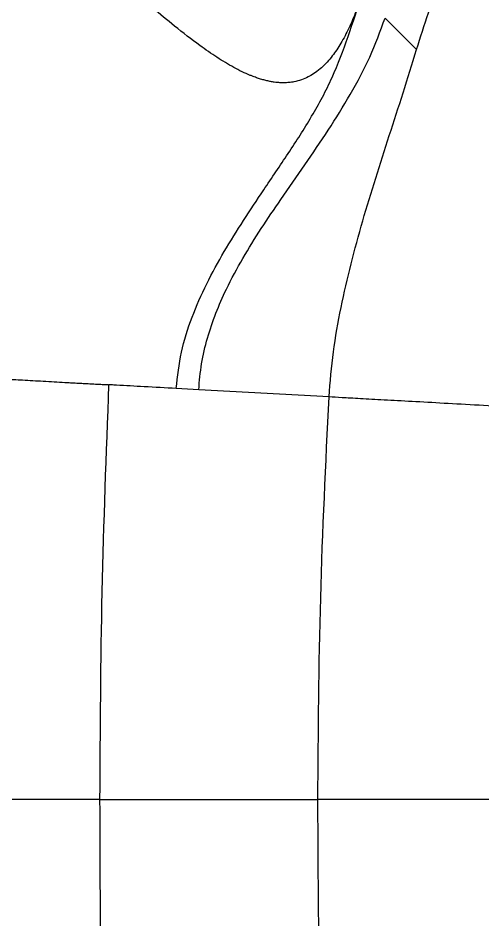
# Model space of a CAD drawing. Extents: x 943 to 1030, y 781 to 934.
# Drawn here: x 971 to 974.61, y 843.8 to 850.8 of the extents above; entities that cross this region are included whole.
import ezdxf

# ---------------------------------------------------------------- set-up
doc = ezdxf.new("R2010")
doc.units = 0
doc.header["$MEASUREMENT"] = 0
doc.layers.add('1', color=4, linetype='Continuous')

# ---------------------------------------------------------------- blocks, each defined once
blk = doc.blocks.new('AIRA')
at = {"layer": '1', "color": 3, "linetype": 'Continuous', "lineweight": 25}
for p, q in [((29.2253, 44.7493), (29.0507, 44.759)), ((30.2354, 44.6933), (29.2253, 44.7493)), ((28.4571, 41.5708), (30.1489, 41.5708))]:
    blk.add_line(p, q, dxfattribs=at)
for points, knots in [([(30.9137, 47.3891), (30.9741, 47.5793), (31.095, 47.9597), (31.3174, 48.5159), (31.5688, 49.0593), (31.8518, 49.587), (32.1624, 50.0992), (32.3938, 50.4245), (32.5094, 50.5871)], [0, 0, 0, 0, 0.166667, 0.333333, 0.5, 0.666668, 0.833334, 1, 1, 1, 1]), ([(30.4897, 47.813), (30.4733, 47.765), (30.4412, 47.6713), (30.3839, 47.5399), (30.3213, 47.4235), (30.2624, 47.3384), (30.2098, 47.2786), (30.1647, 47.2362), (30.1189, 47.2018), (30.071, 47.1741), (30.0196, 47.1523), (29.9699, 47.139), (29.9255, 47.1326), (29.891, 47.1305), (29.8605, 47.1309), (29.8346, 47.1328), (29.8159, 47.1351), (29.7967, 47.138), (29.7746, 47.1417), (29.7444, 47.1485), (29.7126, 47.1571), (29.6804, 47.1674), (29.6509, 47.1782), (29.6111, 47.1937), (29.5605, 47.216), (29.4965, 47.2495), (29.4318, 47.2871), (29.3663, 47.3282), (29.3004, 47.3726), (29.1918, 47.4499), (29.049, 47.5604), (28.8721, 47.7075), (28.6975, 47.857), (28.5089, 48.02), (28.3489, 48.1571), (28.2339, 48.2535), (28.1771, 48.3007), (28.1288, 48.3404), (28.0895, 48.3723), (28.057, 48.3986), (28.0214, 48.427), (27.9805, 48.4595), (27.9344, 48.4956), (27.8911, 48.529), (27.8507, 48.5599), (27.8134, 48.588), (27.7792, 48.6135), (27.7348, 48.6465), (27.6797, 48.6866), (27.6134, 48.7333), (27.5501, 48.7768), (27.4898, 48.8171), (27.4028, 48.8741), (27.2875, 48.9463), (27.1922, 49.0001), (27.1448, 49.0269)], [0, 0, 0, 0, 0.028174, 0.054994, 0.080459, 0.105064, 0.119305, 0.134172, 0.149791, 0.163811, 0.180181, 0.19904, 0.211821, 0.223328, 0.232734, 0.241751, 0.249008, 0.251345, 0.260918, 0.271031, 0.2817, 0.292911, 0.30365, 0.311674, 0.333228, 0.355131, 0.377266, 0.399534, 0.421884, 0.444267, 0.509135, 0.563642, 0.614093, 0.670171, 0.729405, 0.746579, 0.761348, 0.7737, 0.783617, 0.791086, 0.798075, 0.810023, 0.821183, 0.831552, 0.841124, 0.849899, 0.857871, 0.865037, 0.880804, 0.895824, 0.910069, 0.923516, 0.936154, 0.968219, 1, 1, 1, 1]), ([(29.0507, 44.7591), (29.0614, 44.8532), (29.0829, 45.0414), (29.1688, 45.3134), (29.2831, 45.5736), (29.421, 45.8222), (29.5713, 46.0633), (29.7387, 46.3158), (29.9197, 46.582), (30.1045, 46.8684), (30.2659, 47.1695), (30.3855, 47.4888), (30.455, 47.705), (30.4897, 47.813)], [0, 0, 0, 0, 0.083274, 0.166574, 0.249897, 0.333241, 0.416595, 0.499958, 0.599991, 0.700013, 0.799998, 0.899983, 1, 1, 1, 1]), ([(29.2253, 44.7493), (29.2309, 44.817), (29.2422, 44.9523), (29.2898, 45.1509), (29.3553, 45.3438), (29.4468, 45.5509), (29.5652, 45.7701), (29.7089, 46.0006), (29.8712, 46.2406), (30.0476, 46.4929), (30.2313, 46.7622), (30.4029, 47.0393), (30.5578, 47.3269), (30.6322, 47.5312), (30.6694, 47.6334)], [0, 0, 0, 0, 0.062476, 0.124961, 0.187454, 0.249954, 0.333289, 0.416631, 0.499987, 0.600013, 0.700035, 0.800048, 0.900041, 1, 1, 1, 1]), ([(30.9137, 47.3891), (30.8728, 47.4299), (30.7912, 47.5116), (30.71, 47.5928), (30.6694, 47.6334)], [0, 0, 0, 0, 0.5, 1, 1, 1, 1]), ([(30.2354, 44.6933), (30.245, 44.8101), (30.264, 45.0437), (30.3257, 45.3878), (30.4036, 45.726), (30.4953, 46.0595), (30.5961, 46.3904), (30.7021, 46.721), (30.8103, 47.0531), (30.8792, 47.2771), (30.9137, 47.3891)], [0, 0, 0, 0, 0.124952, 0.249938, 0.374947, 0.499965, 0.624987, 0.750006, 0.875015, 1, 1, 1, 1]), ([(26.6094, 44.8944), (26.6096, 44.8944), (26.6113, 44.8941), (26.6174, 44.8938), (26.6397, 44.8921), (26.6939, 44.8894), (26.7749, 44.885), (26.8665, 44.8802), (26.9521, 44.8754), (27.0359, 44.8708), (27.1227, 44.866), (27.2141, 44.8609), (27.3101, 44.8555), (27.4105, 44.8499), (27.4959, 44.8451), (27.5671, 44.841), (27.6241, 44.8379), (27.6814, 44.8347), (27.7372, 44.8317), (27.7967, 44.8286), (27.8644, 44.825), (27.9407, 44.8207), (28.0231, 44.816), (28.1066, 44.8111), (28.1767, 44.8071), (28.2341, 44.8039), (28.2823, 44.8013), (28.3329, 44.7985), (28.387, 44.7956), (28.4412, 44.7929), (28.4906, 44.7908), (28.515, 44.789), (28.5268, 44.7881)], [0, 0, 0, 0, 0.000264, 0.002287, 0.007872, 0.029116, 0.071782, 0.110208, 0.143351, 0.17771, 0.213277, 0.250034, 0.290262, 0.332123, 0.375566, 0.398732, 0.424168, 0.45014, 0.474975, 0.499829, 0.532355, 0.570956, 0.611871, 0.658979, 0.707013, 0.734575, 0.766527, 0.80268, 0.842791, 0.893669, 0.948402, 1, 1, 1, 1]), ([(28.5268, 44.7881), (28.5065, 44.2528), (28.4658, 43.1811), (28.46, 42.1079), (28.4571, 41.5708)], [0, 0, 0, 0, 0.499504, 1, 1, 1, 1]), ([(29.0507, 44.7592), (28.9677, 44.7637), (28.8132, 44.7721), (28.6534, 44.781), (28.5753, 44.7854), (28.5682, 44.7858), (28.5664, 44.7859), (28.5659, 44.7859), (28.5528, 44.7866), (28.5398, 44.7873), (28.5268, 44.7881)], [0, 0, 0, 0, 0.475272, 0.88449, 0.915021, 0.922804, 0.924849, 0.925577, 0.925667, 1, 1, 1, 1]), ([(30.1489, 41.5708), (30.1525, 42.092), (30.1597, 43.1335), (30.2102, 44.1737), (30.2354, 44.6933)], [0, 0, 0, 0, 0.500503, 1, 1, 1, 1]), ([(31.9877, 44.5961), (31.8869, 44.6016), (31.6854, 44.6128), (31.3954, 44.6289), (31.123, 44.644), (30.8748, 44.6578), (30.6564, 44.6699), (30.4737, 44.68), (30.3274, 44.6882), (30.2661, 44.6916), (30.2354, 44.6933)], [0, 0, 0, 0, 0.1250044, 0.2499982, 0.3750021, 0.4999978, 0.6250008, 0.7499975, 0.8749979, 1, 1, 1, 1]), ([(28.4571, 41.5708), (28.4388, 41.5708), (28.4015, 41.5708), (28.315, 41.5708), (28.2132, 41.5708), (28.1013, 41.5708), (27.9864, 41.5708), (27.8591, 41.5708), (27.7212, 41.5708), (27.575, 41.5708), (27.4232, 41.5708), (27.2684, 41.5708), (27.0968, 41.5708), (26.9117, 41.5708), (26.7177, 41.5708), (26.5955, 41.5708), (26.5357, 41.5708)], [0, 0, 0, 0, 0.076312, 0.156185, 0.239156, 0.303077, 0.36809, 0.433854, 0.5, 0.566146, 0.63191, 0.696924, 0.760844, 0.843815, 0.923688, 1, 1, 1, 1]), ([(28.4571, 41.5708), (28.4587, 41.0728), (28.462, 40.0773), (28.4864, 38.5852), (28.5157, 37.592), (28.5303, 37.0956)], [0, 0, 0, 0, 0.333637, 0.666925, 1, 1, 1, 1]), ([(30.2538, 36.8959), (30.223, 37.6751), (30.1616, 39.2328), (30.1531, 40.7917), (30.1489, 41.5708)], [0, 0, 0, 0, 0.5002198, 1, 1, 1, 1]), ([(32.0808, 41.5708), (32.012, 41.5708), (31.8724, 41.5708), (31.6625, 41.5708), (31.4524, 41.5708), (31.246, 41.5708), (31.0474, 41.5708), (30.8606, 41.5708), (30.6894, 41.5708), (30.5369, 41.5708), (30.4052, 41.5708), (30.2963, 41.5708), (30.2088, 41.5708), (30.1687, 41.5708), (30.1489, 41.5708)], [0, 0, 0, 0, 0.078802, 0.159969, 0.243131, 0.327855, 0.413654, 0.5, 0.586346, 0.672145, 0.756869, 0.840031, 0.921198, 1, 1, 1, 1])]:
    blk.add_open_spline(points, degree=3, knots=knots, dxfattribs=at)

msp = doc.modelspace()

# ---------------------------------------------------------------- block references
at = {"layer": '1'}
msp.add_blockref('AIRA', (943.1775, 803.1658), dxfattribs=at)

doc.saveas('drawing.dxf')
